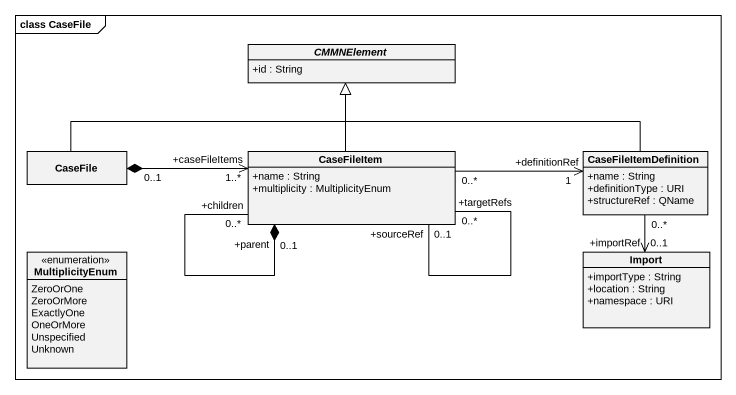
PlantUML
@startuml
mainframe class CaseFile
hide circle
hide empty members
skinparam classAttributeIconSize 0
abstract class CMMNElement {
  +id : String
}
class CaseFile
class CaseFileItem {
  +name : String
  +multiplicity : MultiplicityEnum
}
class CaseFileItemDefinition {
  +name : String
  +definitionType : URI
  +structureRef : QName
}
enum MultiplicityEnum {
  ZeroOrOne
  ZeroOrMore
  ExactlyOne
  OneOrMore
  Unspecified
  Unknown
}
class Import {
  +importType : String
  +location : String
  +namespace : URI
}
CaseFile -right-|> CMMNElement
CaseFile "0..1" *-right-> "+caseFileItems\n1..*" CaseFileItem
CaseFileItem -up-|> CMMNElement
CaseFileItem "+sourceRef\n0..1" -- "+targetRefs\n0..*" CaseFileItem
CaseFileItem "+parent\n0..1" *-- "+children\n0..*" CaseFileItem
CaseFileItem "0..*" -right-> "+definitionRef\n1" CaseFileItemDefinition
CaseFileItemDefinition -left-|> CMMNElement
CaseFileItemDefinition "0..*" --> "+importRef\n0..1" Import
@enduml
